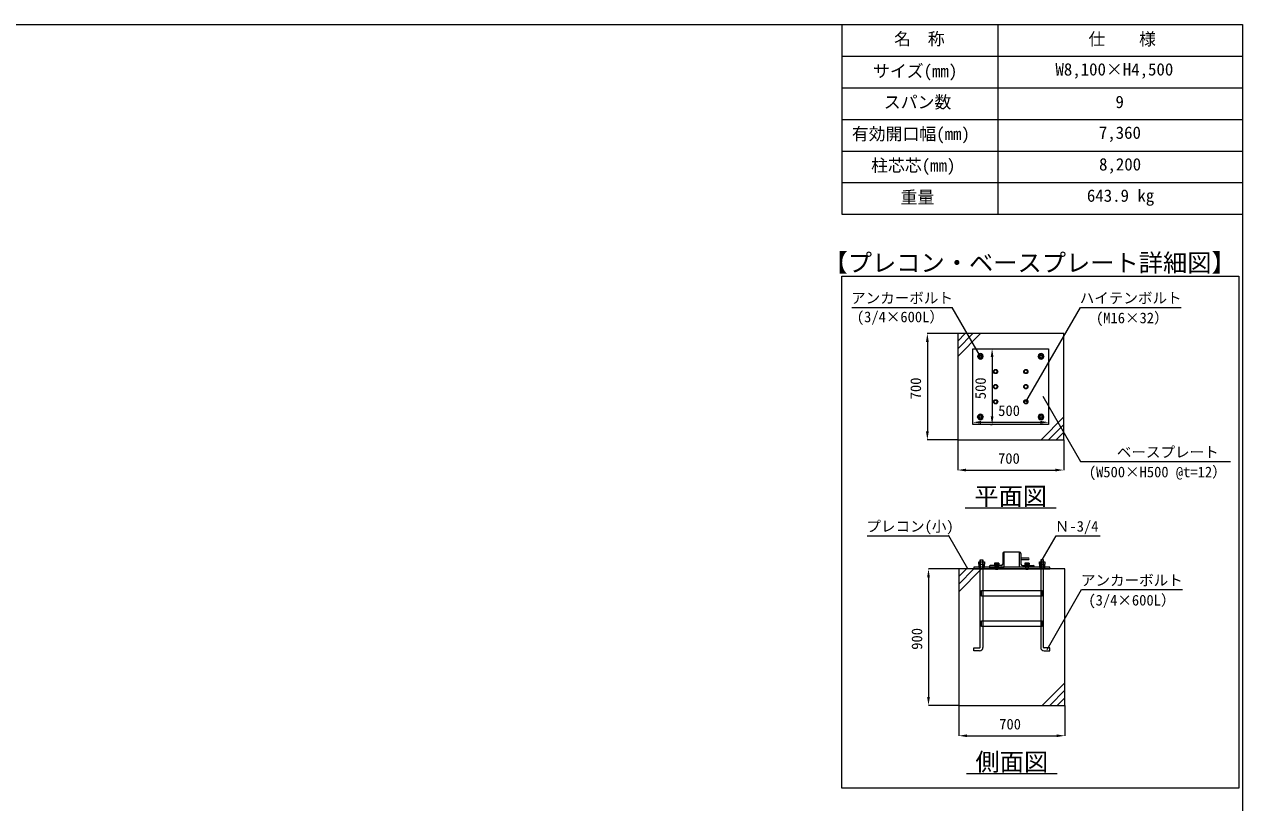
# Model space of a CAD drawing. Units: millimetres, scale not verified. Extents: x 14020 to 34145, y -14438 to 14438.
# Drawn here: x 26106 to 34145, y -5696 to -562 of the extents above; entities that cross this region are included whole.
import ezdxf
from ezdxf.enums import TextEntityAlignment as Align

# ---------------------------------------------------------------- set-up
doc = ezdxf.new("R2010")
doc.units = ezdxf.units.MM
doc.header["$LTSCALE"] = 38
doc.linetypes.add('DASHED1', pattern=[1.8, 1.2, -0.6])
for name, color, linetype, lineweight in [('0-6_ﾎﾞﾙﾄ類', 2, 'Continuous', 18), ('0-9_基礎工事用PCA小', 7, 'Continuous', 18), ('0-A_図面枠', 7, 'Continuous', 18), ('0-B_寸法', 3, 'Continuous', 18), ('1-5_表', 7, 'Continuous', 18), ('1-7_標準柱', 7, 'Continuous', 18), ('1-8_文字', 7, 'Continuous', 18)]:
    doc.layers.add(name, color=color, linetype=linetype, lineweight=lineweight)
doc.styles.add('ＭＳ ゴシック', font='')
doc.styles.get('ＭＳ ゴシック').set_extended_font_data('MS Gothic')

msp = doc.modelspace()

# ---------------------------------------------------------------- linework, layer by layer
at = {"layer": '0-6_ﾎﾞﾙﾄ類'}
for p, q in [((32412.5, -4122.68), (32412.5, -4108.1)), ((32412.5, -4125.52), (32412.5, -4140.1)), ((32431.55, -4122.68), (32431.55, -4108.1)), ((32431.55, -4125.52), (32431.55, -4140.1)), ((32510.2, -4115.7), (32508.38, -4116.77)), ((32508.38, -4116.77), (32508.38, -4125.5)), ((32535.7, -4125.5), (32508.38, -4125.5)), ((32533.88, -4115.7), (32510.2, -4115.7)), ((32533.28, -4125.7), (32510.8, -4125.7)), ((32514.02, -4154.7), (32514.02, -4132.7)), ((32515.2, -4116.77), (32515.2, -4125.5)), ((32521.9, -4128.7), (32520.85, -4132.7)), ((32523.22, -4128.7), (32522.15, -4132.7)), ((32528.8, -4157.5), (32528.8, -4132.7)), ((32530.03, -4154.7), (32528.8, -4157.5)), ((32528.88, -4116.77), (32528.88, -4125.5)), ((32530.03, -4154.7), (32530.03, -4132.7)), ((32533.88, -4115.7), (32535.7, -4116.77)), ((32535.7, -4116.77), (32535.7, -4125.5)), ((32710.2, -4115.7), (32708.37, -4116.77)), ((32708.37, -4116.77), (32708.37, -4125.5)), ((32735.7, -4125.5), (32708.37, -4125.5)), ((32733.87, -4115.7), (32710.2, -4115.7)), ((32733.27, -4125.7), (32710.8, -4125.7)), ((32714.02, -4154.7), (32714.02, -4132.7)), ((32715.2, -4116.77), (32715.2, -4125.5)), ((32721.9, -4128.7), (32720.85, -4132.7)), ((32723.22, -4128.7), (32722.15, -4132.7)), ((32728.8, -4157.5), (32728.8, -4132.7)), ((32730.02, -4154.7), (32728.8, -4157.5)), ((32728.88, -4116.77), (32728.88, -4125.5)), ((32730.02, -4154.7), (32730.02, -4132.7)), ((32733.87, -4115.7), (32735.7, -4116.77)), ((32735.7, -4116.77), (32735.7, -4125.5)), ((32812.5, -4122.68), (32812.5, -4108.1)), ((32812.5, -4125.52), (32812.5, -4140.1)), ((32831.55, -4122.68), (32831.55, -4108.1)), ((32831.55, -4125.52), (32831.55, -4140.1))]:
    msp.add_line(p, q, dxfattribs=at)
for points in [[(32405.25, -2736.1), (32396.03, -2752.1), (32405.25, -2768.1), (32423.72, -2768.1), (32432.97, -2752.1), (32423.72, -2736.1)], [(32823.73, -2736.1), (32832.97, -2752.1), (32823.73, -2768.1), (32805.25, -2768.1), (32796.03, -2752.1), (32805.25, -2736.1)], [(32507.65, -2840.25), (32500.83, -2852.1), (32507.65, -2863.93), (32521.32, -2863.93), (32528.15, -2852.1), (32521.32, -2840.25)], [(32707.65, -2840.25), (32700.83, -2852.1), (32707.65, -2863.93), (32721.33, -2863.93), (32728.15, -2852.1), (32721.33, -2840.25)], [(32507.65, -2940.25), (32500.83, -2952.1), (32507.65, -2963.93), (32521.32, -2963.93), (32528.15, -2952.1), (32521.32, -2940.25)], [(32707.65, -2940.25), (32700.83, -2952.1), (32707.65, -2963.93), (32721.33, -2963.93), (32728.15, -2952.1), (32721.33, -2940.25)], [(32507.65, -3040.25), (32500.83, -3052.1), (32507.65, -3063.92), (32521.32, -3063.92), (32528.15, -3052.1), (32521.32, -3040.25)], [(32707.65, -3040.25), (32700.83, -3052.1), (32707.65, -3063.92), (32721.33, -3063.92), (32728.15, -3052.1), (32721.33, -3040.25)], [(32405.25, -3168.1), (32396.03, -3152.1), (32405.25, -3136.1), (32423.72, -3136.1), (32432.97, -3152.1), (32423.72, -3168.1)], [(32823.73, -3168.1), (32832.97, -3152.1), (32823.73, -3136.1), (32805.25, -3136.1), (32796.03, -3152.1), (32805.25, -3168.1)], [(32403.55, -4122.68), (32403.55, -4108.1), (32440.5, -4108.1), (32440.5, -4122.68), (32438.03, -4124.1), (32406.03, -4124.1)], [(32403.55, -4125.52), (32403.55, -4140.1), (32440.5, -4140.1), (32440.5, -4125.52), (32438.03, -4124.1), (32406.03, -4124.1)], [(32404.02, -4140.1), (32440.02, -4140.1), (32440.02, -4142.7), (32404.02, -4142.7)], [(32508.03, -4125.7), (32508.03, -4128.7), (32536.03, -4128.7), (32536.03, -4125.7)], [(32536.03, -4128.7), (32508.03, -4128.7), (32508.03, -4132.7), (32536.03, -4132.7)], [(32708.02, -4125.7), (32708.02, -4128.7), (32736.02, -4128.7), (32736.02, -4125.7)], [(32736.02, -4128.7), (32708.02, -4128.7), (32708.02, -4132.7), (32736.02, -4132.7)], [(32803.55, -4122.68), (32803.55, -4108.1), (32840.5, -4108.1), (32840.5, -4122.68), (32838.03, -4124.1), (32806.03, -4124.1)], [(32803.55, -4125.52), (32803.55, -4140.1), (32840.5, -4140.1), (32840.5, -4125.52), (32838.03, -4124.1), (32806.03, -4124.1)], [(32804.03, -4140.1), (32840.02, -4140.1), (32840.02, -4142.7), (32804.03, -4142.7)]]:
    msp.add_lwpolyline(points, close=True, dxfattribs=at)
for points in [[(32530.03, -4154.7), (32514.02, -4154.7), (32515.25, -4157.5)], [(32528.8, -4157.5), (32515.25, -4157.5), (32515.25, -4132.7)], [(32730.02, -4154.7), (32714.02, -4154.7), (32715.25, -4157.5)], [(32728.8, -4157.5), (32715.25, -4157.5), (32715.25, -4132.7)]]:
    msp.add_lwpolyline(points, dxfattribs=at)
for centre, radius in [((32414.5, -2752.1), 16), ((32414.5, -2752.1), 9.53), ((32414.5, -2752.1), 8.07), ((32814.5, -2752.1), 16), ((32814.5, -2752.1), 9.53), ((32814.5, -2752.1), 8.07), ((32514.5, -2852.1), 14), ((32514.5, -2852.1), 11.82), ((32714.5, -2852.1), 14), ((32714.5, -2852.1), 11.82), ((32514.5, -2952.1), 14), ((32514.5, -2952.1), 11.82), ((32714.5, -2952.1), 14), ((32714.5, -2952.1), 11.82), ((32514.5, -3052.1), 14), ((32514.5, -3052.1), 11.82), ((32714.5, -3052.1), 14), ((32714.5, -3052.1), 11.82), ((32414.5, -3152.1), 16), ((32414.5, -3152.1), 9.53), ((32414.5, -3152.1), 8.07), ((32814.5, -3152.1), 16), ((32814.5, -3152.1), 9.53), ((32814.5, -3152.1), 8.07)]:
    msp.add_circle(centre, radius, dxfattribs=at)
for centre, radius, start, end in [((32414.5, -2752.1), 18, 122.734, 177.266), ((32414.5, -2752.1), 18, 182.734, 237.266), ((32414.5, -2752.1), 18, 62.734, 117.266), ((32414.5, -2752.1), 18, 242.734, 297.266), ((32414.5, -2752.1), 18, 2.734, 57.266), ((32414.5, -2752.1), 18, 302.734, 357.266), ((32814.5, -2752.1), 18, 122.734, 177.266), ((32814.5, -2752.1), 18, 182.734, 237.266), ((32814.5, -2752.1), 18, 62.734, 117.266), ((32814.5, -2752.1), 18, 242.734, 297.266), ((32814.5, -2752.1), 18, 2.734, 57.266), ((32814.5, -2752.1), 18, 302.734, 357.266), ((32414.5, -3152.1), 18, 62.734, 117.266), ((32814.5, -3152.1), 18, 62.734, 117.266), ((32414.5, -3152.1), 18, 122.734, 177.266), ((32414.5, -3152.1), 18, 182.734, 237.266), ((32414.5, -3152.1), 18, 242.734, 297.266), ((32414.5, -3152.1), 18, 2.734, 57.266), ((32414.5, -3152.1), 18, 302.734, 357.266), ((32814.5, -3152.1), 18, 122.734, 177.266), ((32814.5, -3152.1), 18, 182.734, 237.266), ((32814.5, -3152.1), 18, 242.734, 297.266), ((32814.5, -3152.1), 18, 2.734, 57.266), ((32814.5, -3152.1), 18, 302.734, 357.266), ((32408.03, -4114.93), 8.95, 240, 300), ((32408.03, -4133.28), 8.95, 60, 120), ((32422.02, -4091.65), 32.45, 252.932, 287.068), ((32422.02, -4156.55), 32.45, 72.932, 107.068), ((32436.03, -4114.93), 8.95, 239.975, 300.025), ((32436.03, -4133.28), 8.95, 59.975, 120.025), ((32511.78, -4121.75), 6.05, 55.616, 124.384), ((32510.8, -4125.5), 0.2, 180, 270), ((32522.02, -4138.32), 22.62, 72.412, 107.588), ((32532.27, -4121.75), 6.05, 55.616, 124.384), ((32533.28, -4125.5), 0.2, 270, 0), ((32711.78, -4121.75), 6.05, 55.616, 124.384), ((32710.8, -4125.5), 0.2, 180, 270), ((32722.03, -4138.32), 22.62, 72.412, 107.588), ((32732.28, -4121.75), 6.05, 55.616, 124.384), ((32733.27, -4125.5), 0.2, 270, 0), ((32808.03, -4114.93), 8.95, 240, 300), ((32808.03, -4133.28), 8.95, 60, 120), ((32822.02, -4091.65), 32.45, 252.932, 287.068), ((32822.02, -4156.55), 32.45, 72.932, 107.068), ((32836.03, -4114.93), 8.95, 239.975, 300.025), ((32836.03, -4133.28), 8.95, 59.975, 120.025)]:
    msp.add_arc(centre, radius, start, end, dxfattribs=at)
at = {"layer": '0-9_基礎工事用PCA小'}
for p, q in [((32264.5, -2752.1), (32414.5, -2602.1)), ((32264.5, -2702.1), (32364.5, -2602.1)), ((32264.5, -2652.1), (32314.5, -2602.1)), ((32964.5, -3152.1), (32814.5, -3302.1)), ((32964.5, -3202.1), (32864.5, -3302.1)), ((32964.5, -3252.1), (32914.5, -3302.1)), ((32272.02, -4304.7), (32422.02, -4154.7)), ((32272.02, -4254.7), (32372.03, -4154.7)), ((32272.02, -4204.7), (32322.02, -4154.7)), ((32412.5, -4154.7), (32431.55, -4154.7)), ((32831.55, -4154.7), (32812.5, -4154.7)), ((32431.55, -4334.7), (32431.55, -4496.7)), ((32812.5, -4334.7), (32812.5, -4496.7)), ((32431.55, -4534.7), (32431.55, -4671.7)), ((32812.5, -4534.7), (32812.5, -4671.7)), ((32972.03, -4904.7), (32822.02, -5054.7)), ((32972.03, -4954.7), (32872.03, -5054.7)), ((32972.03, -5004.7), (32922.03, -5054.7))]:
    msp.add_line(p, q, dxfattribs=at)
at = {"layer": '0-9_基礎工事用PCA小', "linetype": 'DASHED1'}
for p, q in [((32407.35, -4142.7), (32407.35, -4154.7)), ((32437.02, -4142.7), (32437.02, -4154.7)), ((32514.02, -4142.7), (32514.02, -4154.7)), ((32530.03, -4142.7), (32530.03, -4154.7)), ((32714.02, -4142.7), (32714.02, -4154.7)), ((32730.02, -4142.7), (32730.02, -4154.7)), ((32807.03, -4142.7), (32807.03, -4154.7)), ((32837.02, -4142.7), (32837.02, -4154.7)), ((32431.55, -4296.7), (32431.55, -4334.7)), ((32812.5, -4296.7), (32812.5, -4334.7)), ((32431.55, -4496.7), (32431.55, -4534.7)), ((32812.5, -4496.7), (32812.5, -4534.7))]:
    msp.add_line(p, q, dxfattribs=at)
at = {"layer": '0-9_基礎工事用PCA小'}
for points in [[(32264.5, -3302.1), (32964.5, -3302.1), (32964.5, -2602.1), (32264.5, -2602.1)], [(32364.5, -2702.1), (32864.5, -2702.1), (32864.5, -3202.1), (32364.5, -3202.1)], [(32272.02, -5054.7), (32972.03, -5054.7), (32972.03, -4154.7), (32272.02, -4154.7)], [(32372.03, -4154.7), (32872.03, -4154.7), (32872.03, -4142.7), (32372.03, -4142.7)], [(32422.02, -4296.7), (32822.02, -4296.7), (32822.02, -4334.7), (32422.02, -4334.7)], [(32422.02, -4496.7), (32822.02, -4496.7), (32822.02, -4534.7), (32422.02, -4534.7)]]:
    msp.add_lwpolyline(points, close=True, dxfattribs=at)
for points in [[(32412.5, -4671.65), (32412.5, -4094.7), (32431.55, -4094.7), (32431.55, -4296.7)], [(32412.5, -4157.2), (32415, -4154.7), (32415, -4094.7), (32429.05, -4094.7), (32429.05, -4154.7), (32431.55, -4157.2)], [(32831.55, -4671.65), (32831.55, -4094.7), (32812.5, -4094.7), (32812.5, -4296.7)], [(32831.55, -4157.2), (32829.05, -4154.7), (32829.05, -4094.7), (32815, -4094.7), (32815, -4154.7), (32812.5, -4157.2)], [(32408.55, -4694.7), (32371.55, -4694.7), (32371.55, -4675.65), (32408.5, -4675.65)], [(32835.5, -4694.7), (32872.5, -4694.7), (32872.5, -4675.65), (32835.55, -4675.65)]]:
    msp.add_lwpolyline(points, dxfattribs=at)
for centre, radius, start, end in [((32408.5, -4671.65), 4, 270, 0), ((32408.55, -4671.7), 23, 270, 0), ((32835.5, -4671.7), 23, 180, 270), ((32835.55, -4671.65), 4, 180, 270)]:
    msp.add_arc(centre, radius, start, end, dxfattribs=at)
at = {"layer": '0-A_図面枠'}
for points in [[(14019.8, -562.5), (34144.8, -562.5), (34144.8, -14437.5), (14019.8, -14437.5)], [(31500, -2222.62), (34119.93, -2222.62), (34119.93, -5601.17), (31500, -5601.17)]]:
    msp.add_lwpolyline(points, close=True, dxfattribs=at)
at = {"layer": '0-B_寸法'}
for p, q in [((32263.5, -2602.1), (32063.5, -2602.1)), ((32064.5, -2657.1), (32064.5, -3247.1)), ((32365.5, -2702.1), (32492.8, -2702.1)), ((32491.8, -2757.1), (32491.8, -3147.1)), ((32364.5, -3201.1), (32364.5, -3186.1)), ((32419.5, -3187.1), (32809.5, -3187.1)), ((32480.5, -3202.1), (32492.8, -3202.1)), ((32263.5, -3302.1), (32063.5, -3302.1)), ((32264.5, -3303.1), (32264.5, -3503.1)), ((32964.5, -3303.1), (32964.5, -3503.1)), ((32319.5, -3502.1), (32909.5, -3502.1)), ((32271.03, -4154.7), (32071.02, -4154.7)), ((32072.02, -4209.7), (32072.02, -4999.7)), ((32271.03, -5054.7), (32071.02, -5054.7)), ((32272.02, -5055.7), (32272.02, -5255.7)), ((32972.03, -5055.7), (32972.03, -5255.7)), ((32327.02, -5254.7), (32917.03, -5254.7))]:
    msp.add_line(p, q, dxfattribs=at)
at = {"layer": '0-B_寸法', "color": 91}
for points in [[(32055.33, -2657.1), (32064.5, -2602.1), (32073.65, -2657.1)], [(32482.62, -2757.1), (32491.8, -2702.1), (32500.97, -2757.1)], [(32419.5, -3177.93), (32364.5, -3187.1), (32419.5, -3196.25)], [(32482.62, -3147.1), (32491.8, -3202.1), (32500.97, -3147.1)], [(32809.5, -3177.93), (32864.5, -3187.1), (32809.5, -3196.25)], [(32055.33, -3247.1), (32064.5, -3302.1), (32073.65, -3247.1)], [(32319.5, -3492.93), (32264.5, -3502.1), (32319.5, -3511.25)], [(32909.5, -3492.93), (32964.5, -3502.1), (32909.5, -3511.25)], [(32062.88, -4209.7), (32072.02, -4154.7), (32081.2, -4209.7)], [(32062.88, -4999.7), (32072.02, -5054.7), (32081.2, -4999.7)], [(32327.02, -5245.55), (32272.02, -5254.7), (32327.02, -5263.88)], [(32917.03, -5245.55), (32972.03, -5254.7), (32917.03, -5263.88)]]:
    msp.add_solid(points, dxfattribs=at)
at = {"layer": '1-5_表'}
for p, q in [((31500, -562.5), (34144.8, -562.5)), ((31500, -562.5), (31500, -1815.3)), ((32530.07, -562.5), (32530.07, -1815.3)), ((34144.8, -562.5), (34144.8, -1815.3)), ((31500, -771.3), (34144.8, -771.3)), ((31500, -980.1), (34144.8, -980.1)), ((31500, -1188.9), (34144.8, -1188.9)), ((31500, -1397.7), (34144.8, -1397.7)), ((31500, -1606.5), (34144.8, -1606.5)), ((31500, -1815.3), (34144.8, -1815.3))]:
    msp.add_line(p, q, dxfattribs=at)
at = {"layer": '1-7_標準柱'}
for p, q in [((32562.02, -4052.7), (32562.02, -4122.7)), ((32672.02, -4042.7), (32568.82, -4042.7)), ((32682.03, -4052.7), (32682.03, -4122.7)), ((32552.03, -4132.7), (32482.03, -4132.7)), ((32672.02, -4142.7), (32572.02, -4142.7)), ((32692.03, -4132.7), (32762.03, -4132.7))]:
    msp.add_line(p, q, dxfattribs=at)
at = {"layer": '1-7_標準柱', "linetype": 'DASHED1'}
for p, q in [((32512.03, -4132.7), (32512.03, -4142.7)), ((32532.02, -4132.7), (32532.02, -4142.7)), ((32712.02, -4132.7), (32712.02, -4142.7)), ((32732.03, -4132.7), (32732.03, -4142.7))]:
    msp.add_line(p, q, dxfattribs=at)
at = {"layer": '1-7_標準柱'}
for points in [[(32472.03, -4142.7), (32572.02, -4142.7), (32572.02, -4042.7)], [(32772.03, -4142.7), (32672.02, -4142.7), (32672.02, -4042.7)], [(32731.03, -4082.7), (32682.03, -4082.7), (32682.03, -4092.7), (32731.03, -4092.7)]]:
    msp.add_lwpolyline(points, dxfattribs=at)
for centre, radius, start, end in [((32572.02, -4052.7), 10, 90, 180), ((32672.02, -4052.7), 10, 0, 90), ((32731.03, -4087.7), 5, 270, 90), ((32482.03, -4142.7), 10, 90, 180), ((32552.03, -4122.7), 10, 270, 0), ((32692.03, -4122.7), 10, 180, 270), ((32762.03, -4142.7), 10, 0, 90)]:
    msp.add_arc(centre, radius, start, end, dxfattribs=at)
at = {"layer": '1-8_文字'}
for p, q in [((31566.25, -2429.3), (32227.78, -2429.3)), ((32228.12, -2429.3), (32227.78, -2429.3)), ((32414.5, -2752.1), (32228.12, -2429.3)), ((32714.5, -3052.1), (33074.05, -2429.3)), ((33074.05, -2429.3), (33074.42, -2429.3)), ((33074.42, -2429.3), (33738.5, -2429.3)), ((32825.47, -3014.78), (33074.05, -3445.38)), ((33074.05, -3445.38), (33074.42, -3445.38)), ((33074.42, -3445.38), (34064.05, -3445.38)), ((32314.5, -3752.1), (32914.5, -3752.1)), ((31667.95, -3934.9), (32205.02, -3934.9)), ((32205.4, -3934.9), (32205.02, -3934.9)), ((32332.3, -4154.7), (32205.4, -3934.9)), ((32822.02, -4094.7), (32914.3, -3934.9)), ((32914.3, -3934.9), (32914.65, -3934.9)), ((32914.65, -3934.9), (33204.57, -3934.9)), ((32854.03, -4685.18), (33081.6, -4291.03)), ((33081.6, -4291.03), (33081.95, -4291.03)), ((33081.95, -4291.03), (33749, -4291.03)), ((32322.02, -5504.7), (32922.03, -5504.7))]:
    msp.add_line(p, q, dxfattribs=at)

# ---------------------------------------------------------------- texts
at = {"layer": '0-B_寸法', "style": 'ＭＳ ゴシック'}
for s, p in [('700', (32044.1, -3035.62)), ('500', (32471.4, -3034.77)), ('900', (32051.62, -4687.6))]:
    msp.add_text(s, height=70.38, rotation=90, dxfattribs=at).set_placement(p, align=Align.BOTTOM_LEFT)
for s, p in [('500', (32531.82, -3166.7)), ('700', (32530.97, -3481.7)), ('700', (32538.5, -5234.3))]:
    msp.add_text(s, height=70.38, dxfattribs=at).set_placement(p, align=Align.BOTTOM_LEFT)
at = {"layer": '1-5_表', "style": 'ＭＳ ゴシック'}
for s, p in [('名\u3000称', (31844.75, -723.52)), ('仕\u3000\u3000様', (33127.1, -724.25)), ('サイズ(mm)', (31705.85, -935.53)), ('W8,100×H4,500', (32909.6, -924.4)), ('スパン数', (31777.27, -1140.62)), ('9', (33305.8, -1139.12)), ('有効開口幅(mm)', (31566.2, -1350.15)), ('7,360', (33196.07, -1342)), ('柱芯芯(mm)', (31693.25, -1558.22)), ('8,200', (33197.3, -1550.8)), ('重量', (31887.5, -1768.25)), ('643.9 kg', (33117.22, -1757.12))]:
    msp.add_text(s, height=81.64, dxfattribs=at).set_placement(p, align=Align.BOTTOM_LEFT)
at = {"layer": '1-8_文字', "style": 'ＭＳ ゴシック'}
for s, height, p in [('【プレコン・ベースプレート詳細図】 ', 117.3, (31379.35, -2228.62)), ('アンカーボルト', 70.38, (31561.15, -2423.9)), ('ハイテンボルト', 70.38, (33069.88, -2423.9)), ('(3/4×600L）', 70.38, (31599.12, -2548.1)), ('(M16×32）', 70.38, (33177.28, -2554.9)), ('   \u3000ベースプレート\u3000\u3000\u3000', 70.38, (33075.43, -3439.97)), ('(W500×H500 @t=12）', 70.38, (33129.72, -3570.97)), ('平面図', 117.3, (32374.5, -3768.1)), ('プレコン(小)', 70.38, (31662.42, -3929.5)), ('Ｎ-3/4', 70.38, (32905.85, -3929.5)), ('アンカーボルト\u3000', 70.38, (33077.85, -4285.62)), ('(3/4×600L）', 70.38, (33126.85, -4416.62)), ('側面図', 117.3, (32382.02, -5520.7))]:
    msp.add_text(s, height=height, dxfattribs=at).set_placement(p, align=Align.BOTTOM_LEFT)

doc.saveas('drawing.dxf')
